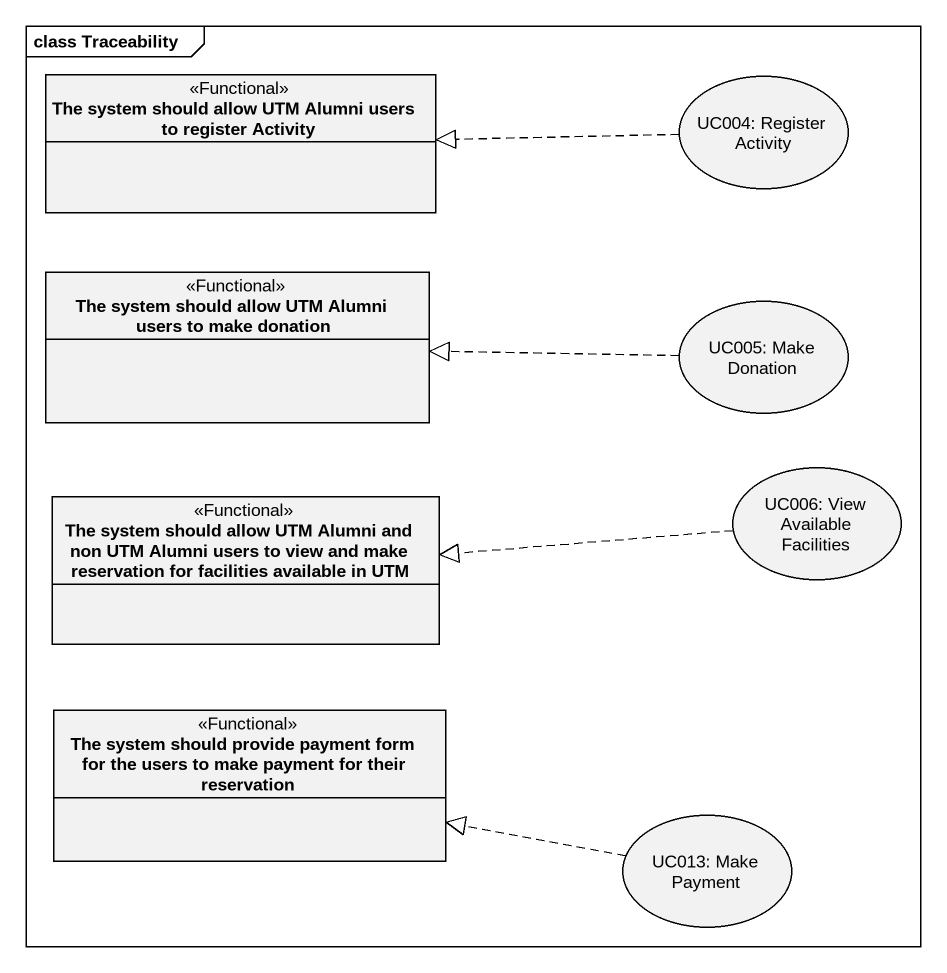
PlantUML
@startuml
mainframe class Traceability
allowmixing
hide circle
hide empty members
class "The system should allow UTM Alumni users to register Activity" as The_system_should_allow_UTM <<Functional>>
usecase "UC004: Register Activity" as UC004_Register_Activity
class "The system should allow UTM Alumni users to make donation" as The_system_should_allow_UTM_2 <<Functional>>
usecase "UC005: Make Donation" as UC005_Make_Donation
class "The system should allow UTM Alumni and non UTM Alumni users to view and make reservation for facilities available in UTM" as The_system_should_allow_UTM_3 <<Functional>>
usecase "UC006: View Available Facilities" as UC006_View_Available
class "The system should provide payment form for the users to make payment for their reservation" as The_system_should_provide <<Functional>>
usecase "UC013: Make Payment" as UC013_Make_Payment
UC004_Register_Activity .left.|> The_system_should_allow_UTM
UC005_Make_Donation .left.|> The_system_should_allow_UTM_2
UC006_View_Available .left.|> The_system_should_allow_UTM_3
UC013_Make_Payment .left.|> The_system_should_provide
@enduml
